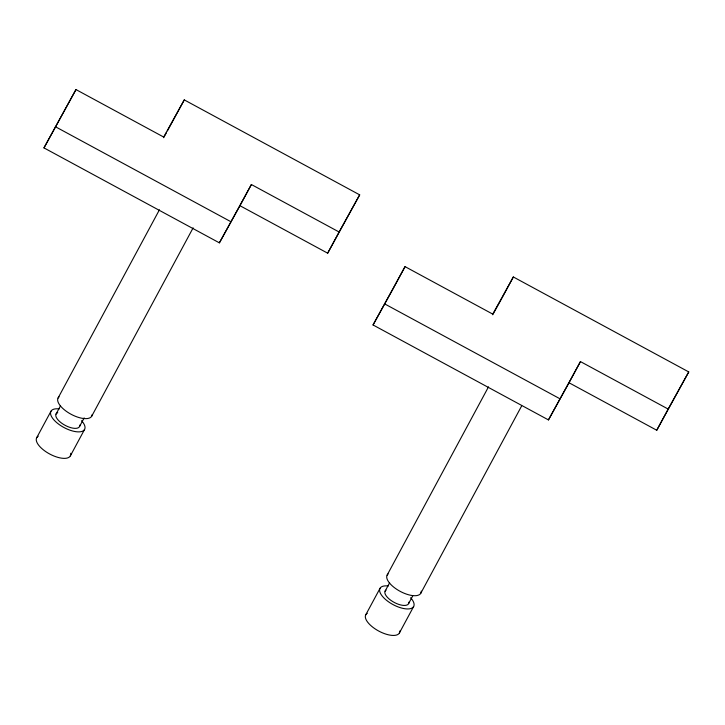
<?xml version="1.0" encoding="UTF-8"?>
<svg xmlns="http://www.w3.org/2000/svg" width="725" height="725" viewBox="0 0 725 725"><rect width="100%" height="100%" fill="white"/><g stroke="black" fill="none" stroke-linecap="round" stroke-linejoin="round"><path stroke-width="1.09" d="M79.532 426.536L84.172 417.899M408.601 603.599L412.724 595.923M43.971 147.891L75.971 89.565L163.678 137.043L184.268 99.896L359.682 194.853L327.682 253.188L239.975 205.71L219.385 242.848L43.971 147.891L75.971 89.565M184.268 99.896L167.439 130.863M36.712 437.71L50.977 411.22M58.054 398.07L159.427 209.806M70.316 455.934L84.58 429.445M91.758 416.114L193.131 227.849M219.385 242.848L251.385 184.522L339.092 232L359.682 194.853M239.975 205.71L251.385 184.522M327.682 253.188L339.092 232M373.04 324.963L405.039 266.628L492.746 314.106L513.336 276.968L688.75 371.925L656.75 430.251L569.043 382.773L548.453 419.92L373.04 324.963L393.086 288.795M393.63 287.816L405.039 266.628M502.443 297.196L513.336 276.968M365.781 614.773L380.045 588.292M387.123 575.143L488.496 386.869M399.384 632.998L413.649 606.517M420.826 593.177L521.665 405.909M548.453 419.92L580.453 361.585L668.16 409.063L688.75 371.925M569.043 382.773L580.453 361.585M656.75 430.251L668.16 409.063M56.015 414.138L60.547 405.746M385.084 591.201L389.615 582.818M163.651 137.705L166.36 132.82M492.719 314.777L501.927 298.156M384.449 303.775L559.863 398.732M55.381 126.703L230.795 221.66M70.724 453.297A19.113 8.138 28.3 0 1 50.061 454.203A19.113 8.138 28.3 0 1 38.226 436.223M81.553 420.672A19.113 8.138 28.3 0 1 77.602 431.855A19.113 8.138 28.3 0 1 53.179 419.032A19.113 8.138 28.3 0 1 59.178 408.918M92.166 414.6A19.113 8.138 28.3 0 1 71.15 414.31A19.113 8.138 28.3 0 1 59.051 396.874M79.777 425.067A13.295 5.664 28.3 0 1 64.597 425.049A13.295 5.664 28.3 0 1 57.737 412.688M410.622 597.744A19.113 8.138 28.3 0 1 406.671 608.928A19.113 8.138 28.3 0 1 382.247 596.095A19.113 8.138 28.3 0 1 388.247 585.99M399.756 632.037A19.113 8.138 28.3 0 1 378.604 630.986A19.113 8.138 28.3 0 1 366.415 613.957M366.823 613.604A19.113 8.138 28.3 0 1 367.294 613.296M399.847 630.949A19.113 8.138 28.3 0 1 399.837 631.511M421.234 591.102A19.113 8.138 28.3 0 1 400.744 591.663A19.113 8.138 28.3 0 1 388.12 573.946M408.846 602.14A13.295 5.664 28.3 0 1 394.4 602.52A13.295 5.664 28.3 0 1 386.062 590.123"/></g></svg>
